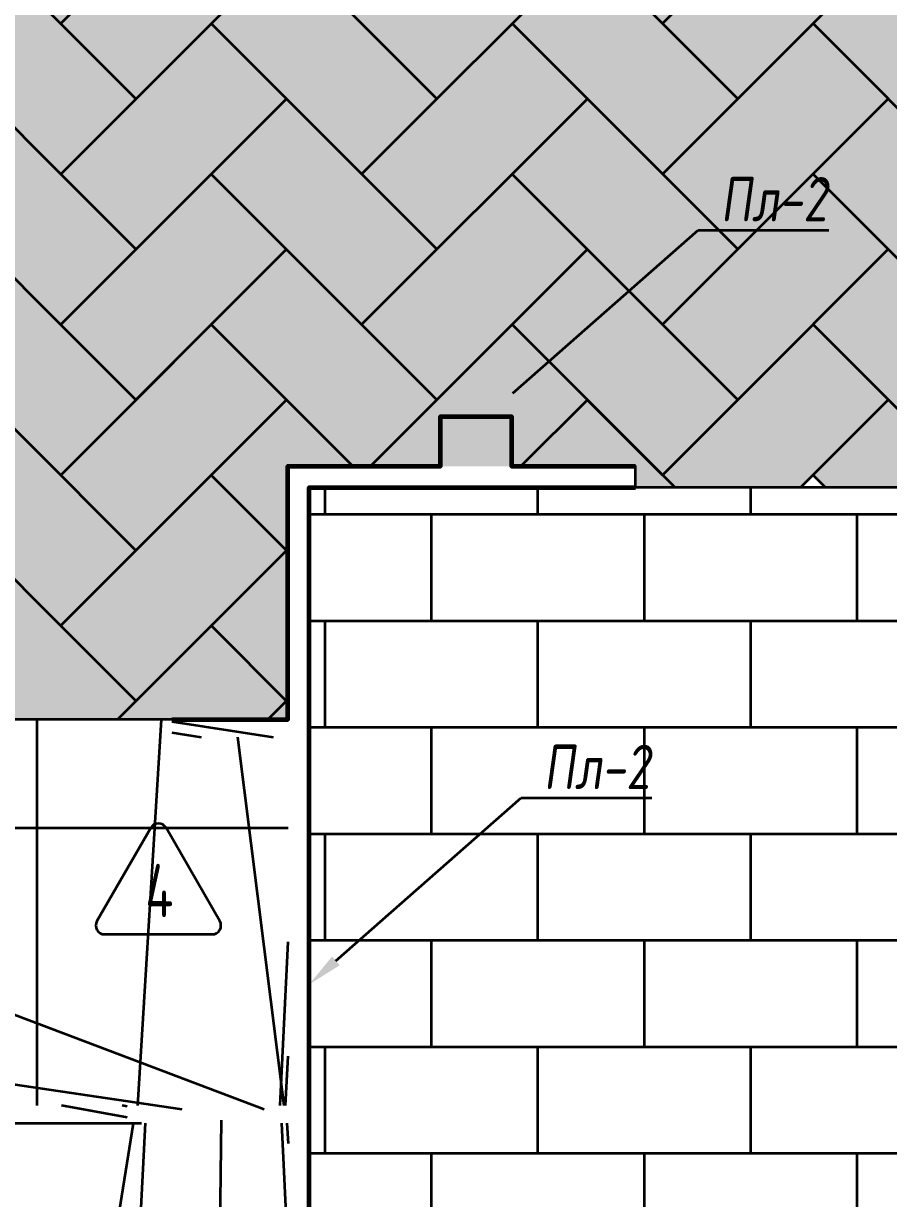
# Model space of a CAD drawing. Header units: millimetres. Extents: x -510890 to 418982, y -118257 to 141350.
# Drawn here: x -199785 to -194907, y -12098 to -5474 of the extents above; entities that cross this region are included whole.
import ezdxf
from ezdxf import colors
from ezdxf.entities.mleader import LeaderData, LeaderLine
from ezdxf.enums import TextEntityAlignment as Align
from ezdxf.math import Vec2, Vec3

# ---------------------------------------------------------------- set-up
doc = ezdxf.new("R2010")
doc.units = ezdxf.units.MM
doc.layers.add('АР_Площадь контур', color=220, linetype='Continuous', lineweight=35, plot=False)
doc.styles.add('ISOCPEUR', font='isocpeur.ttf', dxfattribs={"height": 799.9999999999999})
doc.styles.add('Архитект', font='isocpeur.ttf', dxfattribs={"width": 0.8, "oblique": 8})
pattern_1 = [(90, (-8363950501.02439, -936290026.8987885), (-635, 0), []), (180, (-8363950501.02439, -936290026.8987885), (0, -635), [])]

msp = doc.modelspace()

# ---------------------------------------------------------------- hatches: boundary and pattern name
at = {"layer": 'АР_Площадь контур', "ltscale": 10000, "true_color": 0x636466}
h = msp.add_hatch(dxfattribs=at)
h.set_pattern_fill('AR-CONC', color=251, scale=3)
h.set_pattern_definition([(49.99999999999999, (-131926.2486622401, -126321.3699453721), (546.554006988012, -47.81725661670926), [57.15000000000001, -628.6500000000001]), (355, (-131926.2486622401, -126321.3699453721), (-105.730264274908, 573.1705357171054), [45.72, -502.92175251]), (100.4514447, (-131880.7026412401, -126325.3547058721), (440.8237412710598, 525.3532557365853), [48.57002639999999, -534.2707337999998]), (46.18420000000001, (-131926.2486622401, -126168.9699453721), (813.2371226763897, -126.1269837981814), [85.725, -942.9749999999999]), (96.63555760999994, (-131858.4789622401, -126179.4804453721), (712.212402154509, 742.2783737931645), [72.85506942, -801.4068244800001]), (351.1841511700001, (-131926.2486622401, -126168.9699453721), (712.2124021949311, 742.278373756598), [68.57990121, -754.37919576]), (21, (-131850.0486622401, -126207.0699453721), (454.8431738073974, -306.7955945612628), [57.15000000000001, -628.6500000000001]), (326.0000000000001, (-131850.0486622401, -126207.0699453721), (185.4060850429412, 552.5638983669578), [45.72, -502.92]), (71.45144499999999, (-131812.1450644401, -126232.6362450721), (640.2492578361484, 245.7683066577157), [48.5700264, -534.2698128]), (37.50000000000001, (-131926.2486622401, -126321.3699453721), (9.26580975177545, 253.6651166194593), [0, -496.824, 0, -510.54, 0, -504.825]), (7.499999999999999, (-131926.2486622401, -126321.3699453721), (200.4589875309172, 300.5417244543585), [0, -291.0839999999999, 0, -485.394, 0, -192.405]), (327.5, (-132096.1746622401, -126321.3699453721), (406.7717855006142, -17.18623197802033), [0, -190.5, 0, -594.36, 0, -788.67]), (317.5, (-132172.3746622401, -126321.3699453721), (444.3875441580541, 76.27947309999908), [0, -247.65, 0, -394.716, 0, -560.0699999999999])])
edge = h.paths.add_edge_path()
edge.add_line((-201022.8277158042, -9397.056313581437), (-201022.8277158043, -11697.53806520291))
edge.add_line((-201022.8277158043, -11697.53806520291), (-207138.1991449068, -11697.53687628681))
edge.add_line((-207138.1991449068, -11697.53687628681), (-208435.4478570317, -11697.53806520299))
edge.add_line((-208435.4478570317, -11697.53806520299), (-208435.4478570317, -8090.711315267959))
edge.add_line((-208435.4478570317, -8090.711315267959), (-207141.2479835581, -8090.711315267959))
edge.add_line((-207141.2479835581, -8090.711315267959), (-207235.4494367892, -7390.601454763356))
edge.add_line((-207235.4494367892, -7390.601454763356), (-211405.3030789382, -7390.603832595713))
edge.add_line((-211405.3030789382, -7390.603832595713), (-211405.3030789382, -7160.671109643791))
edge.add_arc((-203222.0030112767, -7720.671109484249), 8202.438661593944, 93.91476438799748, 176.085235612002, ccw=False)
edge.add_line((-203782.003011117, 462.6289581773235), (-203482.0030111171, 462.6289581773235))
edge.add_line((-203482.0030111171, 462.6289581773235), (-203482.0030111171, 339.3288903562425))
edge.add_line((-203482.0030111171, 339.3288903562425), (-202984.0085793826, 339.3288903562716))
edge.add_line((-202984.0085793826, 339.3288903562716), (-202984.0088243469, 3859.365265837979))
edge.add_line((-202984.0088243469, 3859.365265837979), (-194484.0085793826, 3859.365265837812))
edge.add_line((-194484.0085793826, 3859.365265837812), (-194633.9759324073, -7970.681984591727))
edge.add_line((-194633.9759324073, -7970.681984591727), (-198293.5388179218, -7970.821046744008))
edge.add_line((-198293.5388179218, -7970.821046744008), (-198293.5378199039, -9397.05440373961))
edge.add_line((-198293.5378199039, -9397.05440373961), (-201022.8277158042, -9397.056313581437))
at = {"layer": 'АР_Площадь контур', "true_color": 0x000000}
h = msp.add_hatch(dxfattribs=at)
h.set_pattern_fill('AR-B816', color=18, scale=2.954)
h.set_pattern_definition([(0, (2999.906531600514, -126491.3171925145), (0, 600.2528), []), (90, (2999.906531600514, -126491.3171925145), (-600.2528, 600.2528), [600.2528, -600.2528])])
edge = h.paths.add_edge_path()
edge.add_line((-182384.5324891869, -8090.618356786195), (-182384.5324891869, 859.3816432137683))
edge.add_line((-182384.5324891869, 859.3816432137683), (-191314.0145710611, 859.3816432137537))
edge.add_line((-191314.0145710611, 859.3816432137683), (-191314.0040368801, -490.3565160970466))
edge.add_line((-191314.0040368801, -490.3565160970611), (-184914.0032834093, -490.3557512386469))
edge.add_line((-184914.0032834093, -490.3557512386469), (-184914.0047903505, -8090.652926018869))
edge.add_line((-184914.0047903505, -8090.652926018862), (-198173.6901901131, -8090.650114609387))
edge.add_line((-198173.6901901131, -8090.650114609387), (-198173.684754168, -13690.61946308566))
edge.add_line((-198173.684754168, -13690.61946308566), (-197034.0038327439, -13690.61835678621))
edge.add_line((-197034.0038327439, -13690.61835678621), (-191434.0038327437, -13690.61835678621))
edge.add_line((-191434.0038327437, -13690.61835678621), (-191034.0038327437, -13690.61835678621))
edge.add_line((-191034.0038327437, -13690.61835678621), (-191034.0038327437, -14090.6183567862))
edge.add_line((-191034.0038327437, -14090.6183567862), (-191434.0038327437, -14090.6183567862))
edge.add_line((-191434.0038327437, -14090.6183567862), (-191434.0038327437, -13690.61835678621))
edge.add_line((-191434.0038327437, -13690.61835678621), (-197034.0038327439, -13690.61835678621))
edge.add_line((-197034.0038327439, -13690.61835678621), (-197034.0038327439, -14090.6183567862))
edge.add_line((-197034.0038327439, -14090.6183567862), (-198173.4767310822, -14090.64967316211))
edge.add_line((-198173.4767310822, -14090.64967316211), (-198173.4755795909, -15790.36325877901))
edge.add_line((-198173.4755795909, -15790.36325877901), (-197034.0038327439, -15790.36248683026))
edge.add_line((-197034.0038327439, -15790.36248683026), (-197034.0038327439, -20121.92686122229))
edge.add_line((-197034.0038327439, -20121.92686122229), (-194484.1250021159, -20121.92686122229))
edge.add_line((-194484.1250021159, -20121.92686122229), (-193974.1250021161, -20121.92686122229))
edge.add_arc((-194239.9215691915, -10875.97368668294), 9249.772857797283, 271.6466477990374, 357.4927132369034)
edge.add_line((-184999.0038327434, -11280.61835678622), (-184999.0038327435, -10640.61835679072))
edge.add_line((-184999.0038327435, -10640.61835679072), (-179154.0038327434, -10640.61835678621))
edge.add_line((-179154.0038327434, -10640.61835678621), (-179154.0038327435, -8090.618694133045))
edge.add_line((-179154.0038327435, -8090.618694133045), (-182384.5324891869, -8090.618356786195))
at = {"layer": 'АР_Площадь контур', "ltscale": 100, "true_color": 0xc7c8ca}
h = msp.add_hatch(color=9, dxfattribs=at)
h.dxf.hatch_style = 1
h.paths.add_polyline_path([(-200423.7055413385, -5474.444245825027), (-199575.1774039146, -6322.972383248823), (-199150.9133352027, -5898.708314536925), (-199999.4414726265, -5050.180177113129)])
h.paths.add_polyline_path([(-201272.2336787623, -5474.444245825027), (-200847.9696100504, -5898.708314536925), (-199999.4414726265, -5050.180177113129), (-200423.7055413385, -4625.916108401114)])
at = {"layer": 'АР_Площадь контур', "ltscale": 100, "true_color": 0xffffff}
h = msp.add_hatch(color=7, dxfattribs=at)
h.dxf.hatch_style = 1
h.paths.add_polyline_path([(-198302.3851977788, -5050.180177113129), (-198726.6492664908, -5474.444245825027), (-197878.1211290669, -6322.972383248823), (-197453.857060355, -5898.708314536925)])
h.paths.add_polyline_path([(-198302.3851977788, -5050.180177113129), (-198726.6492664908, -4625.916108401114), (-199575.1774039146, -5474.444245825027), (-199150.9133352027, -5898.708314536925)])
at = {"layer": 'АР_Площадь контур', "ltscale": 100, "true_color": 0x636466}
h = msp.add_hatch(color=251, dxfattribs=at)
h.dxf.hatch_style = 1
h.paths.add_polyline_path([(-196605.3289229311, -5050.180177113129), (-197029.5929916431, -5474.444245825027), (-196181.0648542192, -6322.972383248823), (-195756.8007855073, -5898.708314536925)])
h.paths.add_polyline_path([(-196605.3289229311, -5050.180177113129), (-197029.5929916431, -4625.916108401114), (-197878.1211290669, -5474.444245825027), (-197453.857060355, -5898.708314536925)])
at = {"layer": 'АР_Площадь контур', "ltscale": 100, "true_color": 0xc7c8ca}
h = msp.add_hatch(color=9, dxfattribs=at)
h.dxf.hatch_style = 1
h.paths.add_polyline_path([(-196181.0648542192, -5474.444245825027), (-195756.8007855073, -5898.708314536925), (-194908.2726480834, -5050.180177113129), (-195332.5367167954, -4625.916108401114)])
h.paths.add_polyline_path([(-194483.5933763518, -6322.557180229269), (-194483.6279455614, -5474.824879635067), (-194908.2726480834, -5050.180177113129), (-195332.5367167954, -5474.444245825027), (-194484.0085793715, -6322.97238324894)])
at = {"layer": 'АР_Площадь контур', "ltscale": 100, "true_color": 0xffffff}
h = msp.add_hatch(color=7, dxfattribs=at)
h.dxf.hatch_style = 1
h.paths.add_polyline_path([(-199575.1774039146, -7171.500520672736), (-199150.9133352027, -6747.236451960722), (-199999.4414726266, -5898.708314536925), (-200423.7055413385, -6322.97238324894)])
h.paths.add_polyline_path([(-201272.2336787623, -6322.972383248823), (-200847.9696100504, -6747.236451960722), (-199999.4414726266, -5898.708314536925), (-200423.7055413385, -5474.444245825027)])
at = {"layer": 'АР_Площадь контур', "ltscale": 100, "true_color": 0x636466}
h = msp.add_hatch(color=251, dxfattribs=at)
h.dxf.hatch_style = 1
h.paths.add_polyline_path([(-197878.1211290669, -7171.500520672736), (-197453.857060355, -6747.236451960838), (-198302.3851977788, -5898.708314536925), (-198726.6492664907, -6322.972383248823)])
h.paths.add_polyline_path([(-198302.3851977788, -5898.708314536925), (-198726.6492664908, -5474.444245825027), (-199575.1774039146, -6322.972383248823), (-199150.9133352027, -6747.236451960722)])
at = {"layer": 'АР_Площадь контур', "ltscale": 100, "true_color": 0xc7c8ca}
h = msp.add_hatch(color=9, dxfattribs=at)
h.dxf.hatch_style = 1
h.paths.add_polyline_path([(-196181.0648542192, -7171.500520672736), (-195756.8007855073, -6747.236451960722), (-196605.3289229311, -5898.708314536925), (-197029.5929916431, -6322.97238324894)])
h.paths.add_polyline_path([(-197878.1211290669, -6322.97238324894), (-197453.857060355, -6747.236451960722), (-196605.3289229311, -5898.708314536925), (-197029.5929916431, -5474.444245825027)])
at = {"layer": 'АР_Площадь контур', "ltscale": 100, "true_color": 0xffffff}
h = msp.add_hatch(color=7, dxfattribs=at)
h.dxf.hatch_style = 1
h.paths.add_polyline_path([(-196181.0648542192, -6322.972383248823), (-195756.8007855073, -6747.236451960838), (-194908.2726480834, -5898.708314536925), (-195332.5367167954, -5474.444245825027)])
h.paths.add_polyline_path([(-194483.5587761002, -7171.050717401413), (-194483.5933424878, -6323.387620132584), (-194908.2726480834, -5898.708314536925), (-195332.5367167954, -6322.972383248823), (-194484.0085793715, -7171.500520672736)])
at = {"layer": 'АР_Площадь контур', "ltscale": 100, "true_color": 0x636466}
h = msp.add_hatch(color=251, dxfattribs=at)
h.dxf.hatch_style = 1
h.paths.add_polyline_path([(-200423.7055413385, -7171.500520672736), (-199575.1774039146, -8020.028658096533), (-199150.9133352027, -7595.764589384635), (-199999.4414726265, -6747.236451960838)])
h.paths.add_polyline_path([(-199999.4414726265, -6747.236451960838), (-200423.7055413385, -6322.972383248823), (-201272.2336787623, -7171.500520672736), (-200847.9696100504, -7595.764589384635)])
at = {"layer": 'АР_Площадь контур', "ltscale": 100, "true_color": 0xc7c8ca}
h = msp.add_hatch(color=9, dxfattribs=at)
h.dxf.hatch_style = 1
h.paths.add_polyline_path([(-198302.3851977788, -6747.236451960838), (-198726.6492664908, -6322.972383248823), (-199575.1774039146, -7171.500520672736), (-199150.9133352027, -7595.764589384635)])
h.paths.add_polyline_path([(-197927.5150529148, -7970.634734248641), (-197828.727205219, -7970.634734248641), (-197453.857060355, -7595.764589384635), (-198302.3851977788, -6747.236451960838), (-198726.6492664908, -7171.500520672736)])
at = {"layer": 'АР_Площадь контур', "ltscale": 100, "true_color": 0xffffff}
h = msp.add_hatch(color=7, dxfattribs=at)
h.dxf.hatch_style = 1
h.paths.add_polyline_path([(-196181.0648542192, -8020.028658096533), (-195756.8007855073, -7595.764589384635), (-196605.3289229311, -6747.236451960838), (-197029.5929916431, -7171.500520672736)])
h.paths.add_polyline_path([(-196605.3289229311, -6747.236451960838), (-197029.5929916431, -6322.97238324894), (-197878.1211290669, -7171.500520672736), (-197453.857060355, -7595.764589384635)])
at = {"layer": 'АР_Площадь контур', "ltscale": 100, "true_color": 0x636466}
h = msp.add_hatch(color=251, dxfattribs=at)
h.dxf.hatch_style = 1
h.paths.add_polyline_path([(-196181.0648542192, -7171.500520672736), (-195756.8007855073, -7595.764589384635), (-194908.2726480834, -6747.236451960838), (-195332.5367167954, -6322.972383248823)])
h.paths.add_polyline_path([(-194483.5261695505, -7970.65318584421), (-194483.5587394141, -7171.950360630093), (-194908.2726480834, -6747.236451960838), (-195332.5367167954, -7171.500520672736), (-194533.3745097692, -7970.662727698829)])
at = {"layer": 'АР_Площадь контур', "ltscale": 100, "true_color": 0xc7c8ca}
h = msp.add_hatch(color=9, dxfattribs=at)
h.dxf.hatch_style = 1
h.paths.add_polyline_path([(-200423.7055413384, -8020.028658096766), (-199575.1774039146, -8868.556795520562), (-199150.9133352026, -8444.292726808548), (-199999.4414726265, -7595.764589384751)])
h.paths.add_polyline_path([(-201272.2336787623, -8020.028658096766), (-200847.9696100503, -8444.292726808548), (-199999.4414726265, -7595.764589384751), (-200423.7055413384, -7171.500520672853)])
at = {"layer": 'АР_Площадь контур', "ltscale": 100, "true_color": 0xffffff}
h = msp.add_hatch(color=7, dxfattribs=at)
h.dxf.hatch_style = 1
h.paths.add_polyline_path([(-198302.3851977788, -7595.764589384751), (-198726.6492664907, -7171.500520672853), (-199575.1774039146, -8020.028658096766), (-199150.9133352026, -8444.292726808548)])
h.paths.add_polyline_path([(-198293.4852861366, -8453.19263845084), (-198293.4856238103, -7970.634734248648), (-197927.5150529149, -7970.634734248648), (-198302.3851977788, -7595.764589384751), (-198726.6492664907, -8020.028658096766)])
at = {"layer": 'АР_Площадь контур', "ltscale": 100, "true_color": 0x636466}
h = msp.add_hatch(color=251, dxfattribs=at)
h.dxf.hatch_style = 1
h.paths.add_polyline_path([(-196333.9789510732, -8090.700182514731), (-196110.399768944, -8090.693743371798), (-196605.328922931, -7595.764589384751), (-196980.2270204047, -7970.662686858464), (-196333.9746632719, -7970.685775766826)])
h.paths.add_polyline_path([(-197828.7272052187, -7970.634734248655), (-197434.013139342, -7970.634734248648), (-197434.0085793826, -7690.634734162035), (-197034.0005145546, -7690.634734162035), (-197034.0005145546, -7970.660765671986), (-196980.2270204048, -7970.66268685845), (-196605.328922931, -7595.764589384751), (-197029.592991643, -7171.500520672853)])
at = {"layer": 'АР_Площадь контур', "ltscale": 100, "true_color": 0xc7c8ca}
h = msp.add_hatch(color=9, dxfattribs=at)
h.dxf.hatch_style = 1
h.paths.add_polyline_path([(-195261.8960686639, -8090.669306228112), (-194633.9806805, -8090.651222089466), (-194633.9806804999, -7970.681985500589), (-194533.3745097692, -7970.662727698829), (-194908.2726480833, -7595.764589384751), (-195332.5367167953, -8020.028658096766)])
h.paths.add_polyline_path([(-196110.3997689441, -8090.693743371798), (-195403.1814339847, -8090.673375286118), (-194908.2726480833, -7595.764589384751), (-195332.5367167953, -7171.500520672853), (-196181.0648542191, -8020.028658096766)])
at = {"layer": 'АР_Площадь контур', "ltscale": 100, "true_color": 0xffffff}
h = msp.add_hatch(color=7, dxfattribs=at)
h.dxf.hatch_style = 1
h.paths.add_polyline_path([(-201272.2336787623, -8868.556795520562), (-200847.9696100503, -9292.82086423246), (-199999.4414726265, -8444.292726808548), (-200423.7055413384, -8020.028658096766)])
h.paths.add_polyline_path([(-199895.206812339, -9397.05552451995), (-199255.1475476036, -9397.055076633507), (-199150.9133352026, -9292.82086423246), (-199999.4414726265, -8444.292726808548), (-200423.7055413384, -8868.556795520562)])
at = {"layer": 'АР_Площадь контур', "ltscale": 100, "true_color": 0x636466}
h = msp.add_hatch(color=251, dxfattribs=at)
h.dxf.hatch_style = 1
h.paths.add_polyline_path([(-198302.3851977788, -8444.292726808664), (-198726.6492664907, -8020.028658096766), (-199575.1774039146, -8868.556795520562), (-199150.9133352026, -9292.82086423246)])
h.paths.add_polyline_path([(-198293.484692372, -9301.72136963917), (-198293.4852861366, -8453.19263845071), (-198302.3851977788, -8444.292726808548), (-198726.6492664907, -8868.556795520562)])
at = {"layer": 'АР_Площадь контур', "true_color": 0x0029a3, "transparency": 33554559}
h = msp.add_hatch(dxfattribs=at)
h.set_pattern_fill('ANSI37', color=164, scale=200, angle=45)
h.set_pattern_definition(pattern_1)
h.paths.add_polyline_path([(-210020.9071209365, -10699.34681388684), (-214983.9463150883, -10699.37711582987), (-214983.9617215637, -8140.618356786166), (-211434.0038327439, -8140.618356787505), (-211434.003832744, -8373.191680717071), (-208555.4431103935, -8373.191680718148), (-208555.4431103933, -10369.03587074685), (-210020.9071209363, -10369.03587074661)])
h.paths.add_polyline_path([(-209154.0061127236, -16920.72312977618), (-214984.0038327437, -16920.72312977618), (-214984.0038327438, -10819.37711617824), (-209900.9071209365, -10819.34689760018), (-209900.9071209363, -10489.03587074666), (-209785.447857032, -10489.05224812276), (-209785.447857032, -10369.05224812276), (-208655.4478570319, -10369.05224812266), (-208655.4478570319, -10489.05224812266), (-208555.443110393, -10489.03587074685), (-208555.4478570317, -10567.53806520288), (-208435.4478570317, -10567.53806520286), (-208435.4478570317, -11697.53806520299), (-208555.4478570317, -11697.53806520299), (-208555.443110393, -11797.52168782718), (-207693.9159100697, -11797.52168782718), (-207693.9159100697, -13690.6183567862), (-209434.0038327439, -13690.61835678604), (-209434.0038327439, -14090.6183567862), (-209154.0061127236, -14090.64912002792), (-209154.0061127236, -14192.58618467073), (-209034.0108593623, -14192.58618467073), (-209034.0108593623, -15722.58551878176), (-209154.0108593623, -15722.58694259833)])
h.paths.add_polyline_path([(-204662.9172101505, -15249.39105205682), (-207361.933654638, -15248.15226650862), (-207361.933654638, -13690.6183567862), (-207693.9159100697, -13690.63473416201), (-207693.9159100697, -12560.63473416185), (-207593.9159100697, -12560.63473416183), (-207593.9159100697, -11797.52168782718), (-204662.9172101506, -11797.52168782718)])
h.paths.add_polyline_path([(-198293.4749250061, -16756.59433535567), (-207361.933654638, -16756.59433535567), (-207461.933654638, -16756.61071273148), (-207461.933654638, -15626.60946622222), (-207361.9384012767, -15626.60946624043), (-207361.933654638, -15348.15227744295), (-204562.9172101505, -15349.43761727431), (-204562.9172101506, -13691.23502324952), (-203434.0038327439, -13690.61835678621), (-203434.0038327439, -14090.6183567862), (-203034.0038327439, -14090.6183567862), (-203034.0038327439, -13690.61835678621), (-203434.0038327439, -13690.61835678621), (-204562.9172101506, -13691.23502324952), (-204562.9172101506, -11797.52168782718), (-204060.9402299226, -11797.53806520299), (-204060.9402299226, -11697.53806520299), (-202930.9402299224, -11697.53806520299), (-202930.9402299224, -11797.53806520298), (-201022.8229691656, -11797.52168782724), (-201022.8229691656, -13990.90741508769), (-203033.9894601264, -13990.61835781906), (-203033.7570705914, -14090.61905613243), (-200922.7810185102, -14090.92179476754), (-200922.7815287318, -11673.45603388505), (-200300.3684758437, -11673.4722798956), (-200300.3685680346, -11573.47186349917), (-199200.3685680342, -11573.47226850628), (-199200.3684758437, -11673.47227989558), (-199090.8894601967, -11673.45606364894), (-199091.9919437959, -11655.99049998313), (-198344.2828908731, -11655.99011314855), (-198344.2832190678, -11673.4554820227), (-198293.4752541205, -11673.4554846052)])
h.paths.add_polyline_path([(-200133.9502797855, -20090.67213883556), (-200133.9502797855, -21683.57921399888), (-205007.7681187066, -21683.57921399888), (-205007.757420831, -24998.86893128178), (-206462.4298496314, -24998.86893128178), (-206462.4583959363, -21683.68782714663), (-208914.1250021159, -21683.57921399888), (-208914.1250021159, -19640.61835678621), (-209033.9913891628, -19640.61835678621), (-209034.0038327439, -13790.61835678621), (-207461.933654638, -13790.6183567862), (-207461.933654638, -20090.61858587714), (-204729.3452236785, -20090.61858587714)])
h.paths.add_polyline_path([(-209154.0061127236, -19640.61835678617), (-214984.0038327431, -19640.61835678624), (-214984.0038327428, -17040.72312977617), (-209154.0061127236, -17040.7231297761)])
h.paths.add_polyline_path([(-197154.0038327439, -19570.67190974444), (-200133.9502797855, -19570.67190974444), (-200133.9502797855, -19990.61858587719), (-200204.4657723526, -19990.62677456505), (-200204.4657723526, -20090.63496325295), (-201334.4657723526, -20090.63496325294), (-201334.4657723526, -19990.63496325292), (-201694.9182186833, -19990.61858587719), (-201694.918218684, -16856.59433535567), (-199922.4685234039, -16856.59433535567), (-199922.4685234039, -17596.02304482445), (-197154.0038327439, -17596.02304482445)])
h.paths.add_polyline_path([(-197154.0038327439, -25690.6183567862), (-197434.0038327439, -25690.6183567862), (-197434.0038327439, -25990.6183567862), (-202134.4676347243, -25990.6183567862), (-202134.4779752434, -21783.57921399987), (-201369.9765182811, -21783.59559137595), (-201369.9765182811, -21683.59559137468), (-200241.9765182811, -21683.6491443331), (-200241.9765182811, -21783.6491443331), (-200034.0038327439, -21783.6327669573), (-200034.0038327439, -19690.61835678602), (-197434.0038327439, -19690.61835678621), (-197434.0038327439, -20090.6183567862), (-197154.0038327439, -20090.6183567862)])
h.paths.add_polyline_path([(-202234.4735128362, -23599.10911430039), (-204907.7656726215, -23599.10911429946), (-204907.7596739733, -23143.99956344348), (-205007.7420677634, -23144.00012909137), (-205007.7420671389, -22014.00012909137), (-204907.7420681978, -22013.99080791747), (-204907.7587970982, -21783.57921399891), (-202234.4779752434, -21783.57921399984)], flags=17)
h.paths.add_polyline_path([(-206582.4459758683, -24998.82856660586), (-208914.1268698431, -24998.90929595764), (-208914.1231343888, -21803.57921399886), (-206582.4707212183, -21803.57921399888), (-206582.4323320257, -22656.24676203261), (-206462.4323316964, -22656.25525201637), (-206462.4630948993, -24156.25309432984), (-206582.4630948306, -24156.25715284485)])
h.paths.add_polyline_path([(-205007.745499144, -26890.60685681368), (-208914.1264062978, -26890.62985675874), (-208914.1264062978, -25118.86855139926), (-206241.0257954662, -25118.86814969581), (-206240.9546547064, -24998.88530865759), (-205110.1104413283, -24998.88530865759), (-205110.1104413283, -25118.88530865759), (-205007.7557005197, -25118.86796436464)])
h.paths.add_polyline_path([(-203434.0026233667, -25990.6183567862), (-204907.7511467256, -25990.6183567862), (-204907.7635962136, -24892.29015798715), (-205007.7420677634, -24892.29947916105), (-205007.7420677634, -23762.29947916105), (-204907.7581458796, -23762.29015798715), (-204907.7651450337, -23699.10227506553), (-202234.4732670338, -23699.11379900065), (-202234.4676347243, -25990.6183567862), (-203034.0038327439, -25990.6183567862), (-203034.0038327439, -25690.61192358849), (-203434.0026233667, -25690.61192358849)])
at = {"layer": 'АР_Площадь контур', "ltscale": 100, "true_color": 0xc7c8ca}
h = msp.add_hatch(color=9, dxfattribs=at)
h.dxf.hatch_style = 1
h.paths.add_polyline_path([(-198406.6188164151, -9397.054482868924), (-198293.484625662, -9397.054403702386), (-198293.484692372, -9301.72136963928), (-198302.3851977788, -9292.820864232577)])
h.paths.add_polyline_path([(-199255.1475476037, -9397.055076633493), (-198406.6188164151, -9397.054482868924), (-198302.3851977788, -9292.820864232577), (-198726.6492664907, -8868.556795520562)])
at = {"layer": 'АР_Площадь контур', "true_color": 0x0029a3, "transparency": 33554559}
h = msp.add_hatch(dxfattribs=at)
h.set_pattern_fill('ANSI37', color=164, scale=200, angle=45)
h.set_pattern_definition(pattern_1)
h.paths.add_polyline_path([(-198293.3872660846, -11573.45547893456), (-198344.2831391098, -11573.45590607292), (-198344.2831206573, -11593.47156099861), (-199091.9919437959, -11593.47227337816), (-199091.9919480206, -11573.45564748519), (-200922.8229691655, -11573.4560338938), (-200922.959489412, -9497.036141499375), (-200077.9284574448, -9497.078267186916), (-200077.9276989705, -9397.03927500781), (-198947.9284574448, -9396.943799114779), (-198947.9284574448, -9496.943799114764), (-198293.3877043494, -9496.927421738954)])

# ---------------------------------------------------------------- linework, layer by layer
at = {"layer": 'АР_Площадь контур', "color": 7, "ltscale": 100}
msp.add_lwpolyline([(-202984.0085793826, 3859.36526583798), (-194484.0085793717, 3859.365265837812), (-194483.5261695505, -7970.65318584421), (-194633.9806804999, -7970.681985500596), (-194633.9806805, -8090.651222089473), (-196333.9789510732, -8090.700182514724), (-196333.9746632719, -7970.685775766833), (-197034.0005145546, -7970.660765671993), (-197034.0005145546, -7690.634734162035), (-197434.0085793826, -7690.634734162035), (-197434.013139342, -7970.634734248648), (-198293.4856238103, -7970.634734248648), (-198293.484625662, -9397.054403702386), (-201022.8277158042, -9397.056313581452), (-201022.8277158042, -11697.53806520291), (-208435.4478570317, -11697.53806520291), (-208435.4478570317, -8090.711315267959), (-207235.4478596036, -8090.711315267959), (-207235.4478596037, -7390.602656268216), (-211417.3086399282, -7390.602631018388, -0.3876600316141192), (-203494.0085793826, 307.6821662755465), (-203494.0085793826, 169.3652658379942), (-202984.0085793826, 169.3652658379942)], format="xyb", close=True, dxfattribs=at)
for points in [[(-200423.7055413385, -4625.916108401114), (-199150.9133352027, -5898.708314536925)], [(-197029.5929916431, -4625.916108401114), (-195756.8007855073, -5898.708314536925)], [(-195332.5367167954, -4625.916108401114), (-196181.0648542192, -5474.444245825027)], [(-198302.3851977788, -5050.180177113129), (-199575.1774039146, -6322.972383248823)], [(-198302.3851977788, -5050.180177113129), (-197453.857060355, -5898.708314536925)], [(-196605.3289229311, -5050.180177113129), (-197878.1211290669, -6322.97238324894)], [(-194908.2726480834, -5050.180177113129), (-196181.0648542192, -6322.972383248823)], [(-200423.7055413385, -5474.444245825027), (-199150.9133352027, -6747.236451960722)], [(-198726.6492664908, -5474.444245825027), (-197453.857060355, -6747.236451960838)], [(-197029.5929916431, -5474.444245825027), (-195756.8007855073, -6747.236451960838)], [(-195332.5367167954, -5474.444245825027), (-194483.5933424878, -6323.387620132598)], [(-198302.3851977788, -5898.708314536925), (-199575.1774039146, -7171.500520672736)], [(-196605.3289229311, -5898.708314536925), (-197878.1211290669, -7171.500520672736)], [(-194908.2726480834, -5898.708314536925), (-196181.0648542192, -7171.500520672736)], [(-200423.7055413385, -6322.97238324894), (-199150.9133352027, -7595.764589384635)], [(-198726.6492664908, -6322.972383248823), (-197453.857060355, -7595.764589384635)], [(-197029.5929916431, -6322.97238324894), (-195756.8007855073, -7595.764589384635)], [(-195332.5367167954, -6322.97238324894), (-194483.5587394141, -7171.950360630093)], [(-198302.3851977788, -6747.236451960838), (-199575.1774039146, -8020.028658096533)], [(-196605.3289229311, -6747.236451960838), (-197828.727205219, -7970.634734248648)], [(-194908.2726480834, -6747.236451960838), (-195756.8007855073, -7595.764589384635)], [(-200423.7055413384, -7171.500520672853), (-199150.9133352026, -8444.292726808548)], [(-197029.592991643, -7171.500520672853), (-196110.399768944, -8090.693743371798)], [(-195332.5367167953, -7171.500520672853), (-196181.0648542191, -8020.028658096766)], [(-195332.5367167953, -7171.500520672853), (-194533.3745097693, -7970.662727698829)], [(-198302.3851977788, -7595.764589384751), (-199575.1774039146, -8868.556795520562)], [(-198302.3851977788, -7595.764589384751), (-197927.5150529149, -7970.634734248648)], [(-196605.328922931, -7595.764589384751), (-196980.2270204048, -7970.662686858457)], [(-194908.2726480833, -7595.764589384751), (-195403.1814339847, -8090.673375286118)], [(-200423.7055413384, -8020.028658096766), (-199150.9133352026, -9292.82086423246)], [(-198726.6492664907, -8020.028658096766), (-198293.4852861366, -8453.192638450855)], [(-195332.5367167953, -8020.028658096766), (-195261.8960686639, -8090.669306228127)], [(-198302.3851977788, -8444.292726808548), (-199255.1475476037, -9397.055076633493)], [(-198726.6492664907, -8868.556795520562), (-198293.484692372, -9301.721369639228)], [(-198302.3851977788, -9292.820864232577), (-198406.6188164151, -9397.054482868916)]]:
    msp.add_lwpolyline(points, dxfattribs=at)
at = {"layer": 'АР_Площадь контур', "color": 7}
for points in [[(-198302.3851977789, -5050.180177113129), (-198726.6492664908, -4625.916108401114), (-199575.1774039147, -5474.444245825027)], [(-199575.1774039146, -8020.028658096533), (-200423.7055413385, -7171.500520672736)], [(-198302.3851977788, -7595.764589384751), (-198726.6492664907, -7171.500520672853), (-199575.1774039147, -8020.028658096766)], [(-197927.5150529148, -7970.634734248648), (-198726.6492664907, -7171.500520672736)], [(-195756.8007855073, -7595.764589384635), (-196181.0648542192, -8020.028658096533), (-197029.592991643, -7171.500520672736)]]:
    msp.add_lwpolyline(points, dxfattribs=at)
at = {"layer": 'АР_Площадь контур', "color": 201, "lineweight": 60, "true_color": 0xe181fe}
for points in [[(-198947.9284574448, -9397.062606690924), (-198293.4846257394, -9396.943799114764), (-198293.5388237605, -7970.667395934019), (-197434.0458010274, -7970.667395934004), (-197434.0458010274, -7690.634734162035), (-197034.0085793826, -7690.634734162035), (-197033.9982104198, -7970.66076552029), (-196333.9746632719, -7970.685775766826)], [(-196595.930590883, -20121.94323859811), (-197034.0085793826, -20121.94323859811), (-197027.9333557564, -15790.38738501092), (-198173.4803273128, -15788.78069811554), (-198173.1810876327, -14092.26498857678), (-197034.0085793826, -14090.63473416201), (-197034.0085793826, -13690.63473416202), (-198173.4794440258, -13690.63528729653), (-198173.6934351557, -8090.662841936421), (-196333.9742065642, -8090.609857508513)]]:
    msp.add_lwpolyline(points, dxfattribs=at)
at = {"layer": 'АР_Площадь контур', "linetype": 'Continuous'}
msp.add_lwpolyline([(-199327.6293068174, -10608.71395901881), (-198721.4113660881, -10608.71395901858, 0.5773494962845065), (-198678.1101169712, -10533.71419632294), (-198981.2190014877, -10008.71420811477, 0.5773541042744643), (-199067.8218294992, -10008.71420811477), (-199370.9304914629, -10533.71381085144, 0.5773491286020777), (-199327.6293068174, -10608.71395901881, 1.710881644036777e-06)], format="xyb", dxfattribs=at)

# ---------------------------------------------------------------- texts
at = {"layer": 'АР_Площадь контур', "linetype": 'Continuous', "style": 'ISOCPEUR', "width": 0.7}
msp.add_text('4', height=300, dxfattribs=at).set_placement((-199019.1130138088, -10511.915631584), align=Align.CENTER)

# ---------------------------------------------------------------- leaders
at = {"layer": 'АР_Площадь контур'}
ml = msp.add_multileader_mtext('Standard', dxfattribs=at)
ml.set_content('Пл-2', color=256, style='Архитект')
ml.set_leader_properties(color=256, linetype='ByLayer', lineweight=-1)
ml.build(insert=Vec2(0, 0))
ml.multileader.update_dxf_attribs({"text_left_attachment_type": 6, "text_right_attachment_type": 6, "dogleg_length": 25, "arrow_head_size": 200})
ctx = ml.context
ctx.base_point, ctx.char_height, ctx.arrow_head_size, ctx.landing_gap_size, ctx.plane_origin = Vec3(-201957.3134686726, -6640.014354071456), 250, 200, 100, Vec3(-215558.6438556181, -6322.524625269049)
ctx.left_attachment, ctx.right_attachment = 6, 6
notes = []
notes.append((ctx, [(1, (1, 1, 0), (-201982.3134686726, -6640.014354071456), (1, 0), 25, [(1, [(-203177.5614993966, -7690.63473416202)], 0, [])])]))
ctx.mtext.insert, ctx.mtext.width, ctx.mtext.defined_height, ctx.mtext.line_spacing_style, ctx.mtext.flow_direction = Vec3(-201857.3134686726, -6340.014354071456), 3549.472404370372, 1007.55480667577, 2, 5
ml = msp.add_multileader_mtext('Standard', dxfattribs=at)
ml.set_content('Пл-2', color=256, style='Архитект')
ml.set_leader_properties(color=256, linetype='ByLayer', lineweight=-1)
ml.build(insert=Vec2(0, 0))
ml.multileader.update_dxf_attribs({"text_left_attachment_type": 6, "text_right_attachment_type": 6, "dogleg_length": 25, "arrow_head_size": 200})
ctx = ml.context
ctx.base_point, ctx.char_height, ctx.arrow_head_size, ctx.landing_gap_size, ctx.plane_origin = Vec3(-195954.9383229914, -6640.014354071456), 250, 200, 100, Vec3(-209556.2687099369, -6322.524625269049)
ctx.left_attachment, ctx.right_attachment = 6, 6
notes.append((ctx, [(1, (1, 1, 0), (-195979.9383229914, -6640.014354071456), (1, 0), 25, [(1, [(-197175.1863537154, -7690.63473416202)], 0, [])])]))
ctx.mtext.insert, ctx.mtext.width, ctx.mtext.defined_height, ctx.mtext.line_spacing_style, ctx.mtext.flow_direction = Vec3(-195854.9383229914, -6340.014354071456), 3549.472404370372, 1007.55480667577, 2, 5
ml = msp.add_multileader_mtext('Standard', dxfattribs=at)
ml.set_content('Пл-2', color=256, style='Архитект')
ml.set_leader_properties(color=256, linetype='ByLayer', lineweight=-1)
ml.build(insert=Vec2(0, 0))
ml.multileader.update_dxf_attribs({"text_left_attachment_type": 6, "text_right_attachment_type": 6, "dogleg_length": 25, "arrow_head_size": 200})
ctx = ml.context
ctx.base_point, ctx.char_height, ctx.arrow_head_size, ctx.landing_gap_size, ctx.plane_origin = Vec3(-196953.3384094144, -9840.014354071456), 250, 200, 100, Vec3(-210554.6687963599, -9522.524625269049)
ctx.left_attachment, ctx.right_attachment = 6, 6
notes.append((ctx, [(1, (1, 1, 0), (-196978.3384094144, -9840.014354071456), (1, 0), 25, [(1, [(-198173.5864401384, -10890.63473416202)], 0, [])])]))
ctx.mtext.insert, ctx.mtext.width, ctx.mtext.defined_height, ctx.mtext.line_spacing_style, ctx.mtext.flow_direction = Vec3(-196853.3384094144, -9540.014354071456), 3549.472404370372, 1007.55480667577, 2, 5
for ctx, leaders in notes:
    for number, flags, end, landing, length, lines in leaders:
        leader = LeaderData()
        leader.index, (leader.has_last_leader_line, leader.has_dogleg_vector, leader.attachment_direction) = number, flags
        leader.last_leader_point, leader.dogleg_vector, leader.dogleg_length = Vec3(end), Vec3(landing), length
        for number, points, colour, breaks in lines:
            line = LeaderLine()
            line.index, line.vertices, line.color, line.breaks = number, Vec3.list(points), colors.encode_raw_color(colour), breaks
            leader.lines.append(line)
        ctx.leaders.append(leader)

doc.saveas('drawing.dxf')
